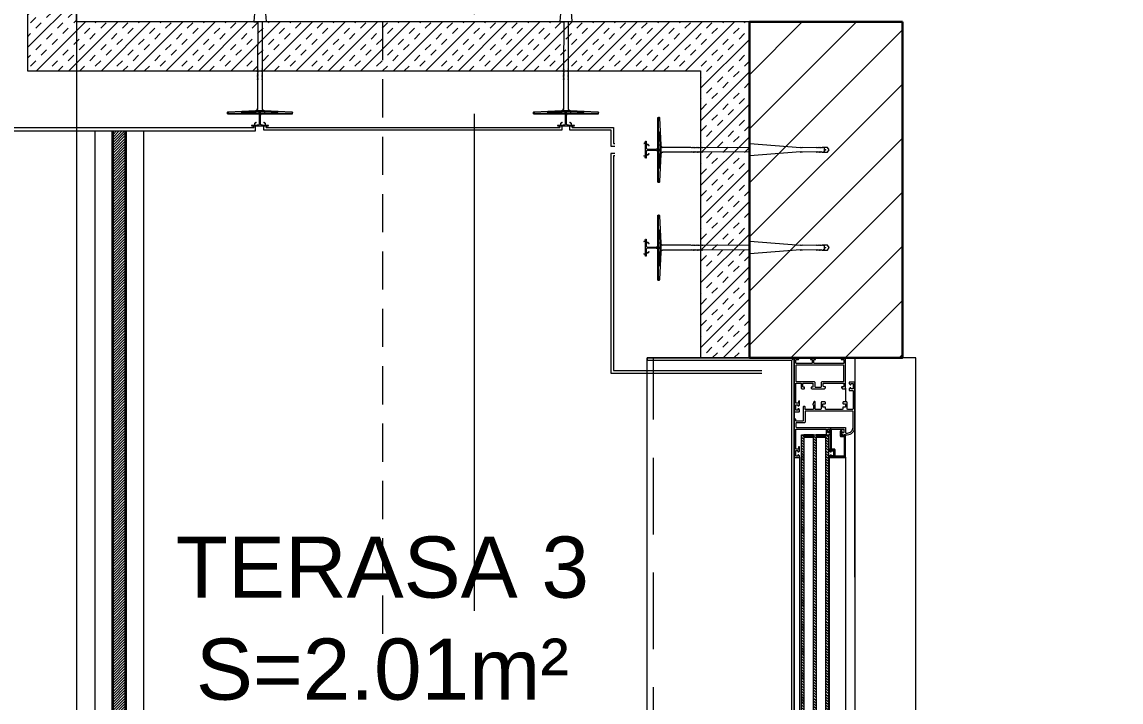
# Model space of a CAD drawing. Header units: centimetres. Extents: x 92587 to 105438, y -55119 to -48334.
# Drawn here: x 93370.2 to 93549.8, y -50808.5 to -50697.4 of the extents above; entities that cross this region are included whole.
import ezdxf

# ---------------------------------------------------------------- set-up
doc = ezdxf.new("R2010")
doc.units = ezdxf.units.CM
doc.header["$LTSCALE"] = 50
doc.header["$MEASUREMENT"] = 0
for name, pattern in [('AUSGEZOGEN', [0]), ('AXES', [2, 1.25, -0.25, 0.25, -0.25]), ('CACHE', [0.375, 0.25, -0.125]), ('CORNER', [20, 0, -20])]:
    doc.linetypes.add(name, pattern=pattern)
doc.layers.get('0').update_dxf_attribs({"color": 8})
doc.layers.add('AXES', color=10, linetype='AXES')
doc.layers.add('BORD', color=5, linetype='Continuous')
for name, color, linetype, lineweight in [('BETON CACHE', 4, 'CACHE', 5), ('CONSOLE ISOL.', 214, 'Continuous', 15), ('ISOLATION', 252, 'Continuous', 0), ('MACONNERIE COUPE', 7, 'Continuous', 30), ('MACONNERIE HACHURE', 253, 'Continuous', 13), ('WD_Corner', 154, 'Continuous', 5), ('WD_Dowel', 154, 'Continuous', 5), ('WD_Text_Legende', 154, 'AUSGEZOGEN', 5), ('WINDOWS', 21, 'Continuous', 5)]:
    doc.layers.add(name, color=color, linetype=linetype, lineweight=lineweight)
doc.layers.add('DEMOL', color=7, linetype='Continuous', lineweight=60, true_color=0xa87e00)
doc.layers.add('HYPALON', color=7, linetype='Continuous', true_color=0xffaa00)
doc.layers.add('WD_Assist1', color=6, linetype='CORNER', lineweight=0, plot=False)
doc.styles.add('RS_TEXT_1.50', font='arial.ttf', dxfattribs={"height": 12.5})

# ---------------------------------------------------------------- blocks, each defined once
blk = doc.blocks.new('A$C1cd8c289')
at = {"layer": 'AXES', "lineweight": 5, "ltscale": 1.3}
blk.add_line((-1265, 1580), (-1265, -1500), dxfattribs=at)
blk = doc.blocks.new('DRITARE POS 3')
at = {"layer": 'WINDOWS', "transparency": 33554559}
h = blk.add_hatch(dxfattribs=at)
h.set_pattern_fill('ANSI31', color=256, angle=450)
h.set_pattern_definition([(135, (-46708.71279, -43842.46996), (-0.08838834765, -0.08838834765), [])])
h.paths.add_polyline_path([(-1.74, -12.58), (-1.74, -12.64), (-2.09, -12.64, -0.414214), (-2.15, -12.58), (-2.15, -12.21, -0.247394), (-2.13, -12.16, 1.657435), (-2.37, -12.03), (-2.37, -12.77, 0.414214), (-2.28, -12.86), (-1.81, -12.86, -0.414214), (-1.72, -12.95), (-1.72, -16, -0.414214), (-1.81, -16.09), (-3.16, -16.09, -0.414214), (-3.22, -16.03), (-3.22, -15.03, 0.414214), (-3.31, -14.93), (-3.76, -14.93, -0.414214), (-3.82, -14.88), (-3.82, -11.74, 0.737396), (-3.99, -11.69), (-4.23, -12.04, 0.603122), (-4.15, -12.19), (-4.08, -12.19, -0.414214), (-4.02, -12.25), (-4.02, -14.93), (-4.06, -14.93, 0.414214), (-4.12, -14.99), (-4.12, -15.19, 0.250765), (-4.09, -15.24), (-3.92, -15.37, 0.599022), (-3.84, -15.33), (-3.84, -15.25, -0.414214), (-3.78, -15.19), (-3.52, -15.19, -0.414214), (-3.46, -15.25), (-3.46, -16, -0.414214), (-3.52, -16.05), (-3.78, -16.05, -0.414214), (-3.84, -16), (-3.84, -15.92, 0.599022), (-3.92, -15.88), (-4.09, -16.01, 0.250765), (-4.12, -16.05), (-4.12, -16.26, 0.414214), (-4.06, -16.31), (-1.55, -16.31, 0.414214), (-1.5, -16.26), (-1.5, -12.64), (-1.5, -12.58)])
at = {"layer": 'WINDOWS'}
h = blk.add_hatch(dxfattribs=at)
h.set_pattern_fill('ANSI31', color=140, scale=2.5, angle=450)
h.set_pattern_definition([(135, (-46708.9128, -43842.58123), (-0.2209708691, -0.2209708691), [])])
h.paths.add_polyline_path([(-8.71, -70.07), (-8.71, -12.58), (-8.31, -12.58), (-8.31, -70.07)])
h.paths.add_polyline_path([(-6.71, -70.07), (-6.71, -12.58), (-6.31, -12.58), (-6.31, -70.07)])
h.paths.add_polyline_path([(-4.71, -70.07), (-4.71, -12.58), (-4.31, -12.58), (-4.31, -70.07)])
at = {"layer": 'WINDOWS', "transparency": 33554559}
h = blk.add_hatch(dxfattribs=at)
h.set_pattern_fill('ANSI31', color=140, angle=450)
h.set_pattern_definition([(135, (-46708.90849, -43825.58123), (-0.08838834765, -0.08838834765), [])])
h.paths.add_polyline_path([(-6.71, -12.58), (-8.31, -12.58), (-8.31, -12.98), (-6.71, -12.98)])
h.paths.add_polyline_path([(-4.71, -12.58), (-6.31, -12.58), (-6.31, -12.98), (-4.71, -12.98)])
h.paths.add_polyline_path([(-6.71, -69.67), (-8.31, -69.67), (-8.31, -70.07), (-6.71, -70.07)])
h.paths.add_polyline_path([(-4.71, -69.67), (-6.31, -69.67), (-6.31, -70.07), (-4.71, -70.07)])
at = {"layer": 'WINDOWS', "color": 165, "linetype": 'CACHE'}
blk.add_line((-32.9, -160.11), (-32.9, 0), dxfattribs=at)
at = {"layer": 'WINDOWS'}
for p, q in [((-1.5, -4.97), (-1.5, -7.22)), ((-9.9, -8.75), (-9.9, -10.08)), ((-0.01, -11.48), (0, -71.24)), ((-9.89, -16.28), (-9.89, -66.39)), ((-9, -16.26), (-9, -66.39)), ((-4.11, -66.39), (-4.12, -16.26)), ((-1.5, -16.26), (-1.49, -66.39))]:
    blk.add_line(p, q, dxfattribs=at)
at = {"layer": 'WINDOWS', "color": 165}
for points in [[(-9.9, 0), (-9.9, -160.11), (-33.9, -160.11), (-33.9, 0)], [(-9.9, 0), (-33.9, 0), (-33.9, -0.4), (-10.3, -0.4)], [(-10.3, -159.71), (-10.3, -0.4), (-9.9, 0), (-9.9, -160.11)], [(0, 0), (0, -160.11), (10, -160.11), (10, 0)]]:
    blk.add_lwpolyline(points, close=True, dxfattribs=at)
at = {"layer": 'WINDOWS'}
for points in [[(-7.08, -5), (-7.02, -5.06, 0.198912), (-6.98, -5.08), (-4.97, -5.08, 0.198912), (-4.93, -5.06), (-4.78, -4.91, 0.198912), (-4.76, -4.87), (-4.76, -4.8, 0.414214), (-4.82, -4.74), (-5.01, -4.74, -0.340481), (-5.14, -4.65), (-5.14, -4.24, -0.414214), (-5.04, -4.14), (-1.87, -4.14, -0.414214), (-1.78, -4.24), (-1.78, -4.65, -0.414214), (-1.87, -4.74), (-2.09, -4.74, 0.414214), (-2.15, -4.8), (-2.15, -4.87, 0.198912), (-2.13, -4.91), (-1.98, -5.06, 0.198912), (-1.94, -5.08), (-1.55, -5.08, 0.414214), (-1.5, -5.02), (-1.5, -0.06, 0.414214), (-1.55, 0), (-2.13, 0, 0.322823), (-2.19, -0.04), (-2.24, -0.21, 0.511918), (-2.19, -0.28), (-1.87, -0.28, -0.414214), (-1.78, -0.37), (-1.78, -0.84, -0.414214), (-1.87, -0.93), (-6.57, -0.93, -0.414214), (-6.67, -0.84), (-6.67, -0.37, -0.414214), (-6.57, -0.28), (-6.44, -0.28, 0.511918), (-6.39, -0.21), (-6.45, -0.04, 0.322823), (-6.5, 0), (-7.12, 0, 0.322823), (-7.17, -0.04), (-7.23, -0.21, 0.511918), (-7.17, -0.28), (-7.04, -0.28, -0.414214), (-6.95, -0.37), (-6.95, -0.84, -0.414214), (-7.04, -0.93), (-9.52, -0.93, -0.414214), (-9.62, -0.84), (-9.62, -0.37, -0.414214), (-9.52, -0.28), (-9.21, -0.28, 0.511918), (-9.15, -0.21), (-9.21, -0.04, 0.322823), (-9.26, 0), (-9.84, 0, 0.414214), (-9.9, -0.06), (-9.9, -8.75, 0.414214), (-9.84, -8.81), (-9.06, -8.81, 0.414214), (-9, -8.75), (-9, -8.51, 0.250765), (-9.03, -8.47), (-9.19, -8.35, 0.599022), (-9.28, -8.4), (-9.28, -8.51, -0.414214), (-9.34, -8.57), (-9.6, -8.57, -0.414214), (-9.65, -8.51), (-9.65, -7.73, -0.414214), (-9.6, -7.67), (-9.34, -7.67, -0.414214), (-9.28, -7.73), (-9.28, -7.8, 0.599022), (-9.19, -7.85), (-9.03, -7.74, 0.250765), (-9, -7.69), (-9, -7.16, 1), (-9.21, -7.16), (-9.21, -7.37, -0.414214), (-9.26, -7.43), (-9.56, -7.43, -0.414214), (-9.62, -7.37), (-9.62, -4.2, -0.414214), (-9.56, -4.14), (-8.83, -4.14, -0.414214), (-8.74, -4.24), (-8.74, -4.89, 0.414214), (-8.55, -5.08), (-8.3, -5.08, 0.198912), (-8.26, -5.06), (-8.2, -5, 0.198912), (-8.18, -4.96), (-8.18, -4.85, 0.414214), (-8.24, -4.8), (-8.4, -4.8, -0.414214), (-8.46, -4.74), (-8.46, -4.24, -0.414214), (-8.37, -4.14), (-6.91, -4.14, -0.414214), (-6.82, -4.24), (-6.82, -4.74, -0.414214), (-6.87, -4.8), (-7.04, -4.8, 0.414214), (-7.1, -4.85), (-7.1, -4.96, 0.198912)], [(0, -4.01, 0.414214), (-0.06, -3.96), (-0.84, -3.96, 0.414214), (-0.9, -4.01), (-0.9, -4.22, 0.250765), (-0.88, -4.27), (-0.71, -4.4, 0.599022), (-0.62, -4.35), (-0.62, -4.26, -0.414214), (-0.56, -4.2), (-0.3, -4.2, -0.414214), (-0.25, -4.26), (-0.25, -5.04, -0.414214), (-0.3, -5.1), (-0.56, -5.1, -0.414214), (-0.62, -5.04), (-0.62, -4.95, 0.599022), (-0.71, -4.9), (-0.88, -5.03, 0.250765), (-0.9, -5.08), (-0.9, -5.28, 0.414214), (-0.84, -5.34), (-0.34, -5.34, -0.414214), (-0.28, -5.39), (-0.28, -8.34, -0.414214), (-0.38, -8.44), (-1.12, -8.44, -0.414214), (-1.22, -8.34), (-1.22, -7.32, 0.414214), (-1.31, -7.22), (-1.87, -7.22, 0.414214), (-1.96, -7.32), (-1.96, -7.45, 0.414214), (-1.91, -7.5), (-1.55, -7.5, -0.414214), (-1.5, -7.56), (-1.5, -8.01, -0.414214), (-1.55, -8.06), (-1.91, -8.06, 0.414214), (-1.96, -8.12), (-1.96, -8.38, -0.414214), (-2.02, -8.44), (-4.71, -8.44, -0.414214), (-4.76, -8.38), (-4.76, -8.12, 0.414214), (-4.82, -8.06), (-5.17, -8.06, -0.414214), (-5.23, -8.01), (-5.23, -7.56, -0.414214), (-5.17, -7.5), (-4.82, -7.5, 0.414214), (-4.76, -7.45), (-4.76, -7.32, 0.414214), (-4.86, -7.22), (-5.42, -7.22, 0.414214), (-5.51, -7.32), (-5.51, -8.34, -0.414214), (-5.6, -8.44), (-6.39, -8.44, -0.414214), (-6.48, -8.34), (-6.48, -7.22, 0.809546), (-6.66, -7.19), (-6.85, -7.61, 0.543142), (-6.8, -7.69, -0.414214), (-6.74, -7.75), (-6.74, -8.34, -0.414214), (-6.84, -8.44), (-8.07, -8.44, -0.414214), (-8.12, -8.38), (-8.12, -8.03, 0.414214), (-8.18, -7.97), (-8.35, -7.97, 0.414214), (-8.4, -8.03), (-8.4, -10.25, -0.414214), (-8.5, -10.34), (-9.56, -10.34, -0.414214), (-9.62, -10.29), (-9.62, -10.08, 0.414214), (-9.67, -10.02), (-9.84, -10.02, 0.414214), (-9.9, -10.08), (-9.9, -16.26, 0.414214), (-9.84, -16.31), (-9.06, -16.31, 0.414214), (-9, -16.26), (-9, -16.05, 0.250765), (-9.03, -16.01), (-9.19, -15.88, 0.599022), (-9.28, -15.92), (-9.28, -16.02, -0.414214), (-9.34, -16.07), (-9.6, -16.07, -0.414214), (-9.65, -16.02), (-9.65, -15.23, -0.414214), (-9.6, -15.18), (-9.34, -15.18, -0.414214), (-9.28, -15.23), (-9.28, -15.33, 0.599022), (-9.19, -15.37), (-9.03, -15.24, 0.250765), (-9, -15.19), (-9, -14.62, 0.414214), (-9.06, -14.56), (-9.15, -14.56, 0.414214), (-9.21, -14.62), (-9.21, -14.88, -0.414214), (-9.26, -14.93), (-9.56, -14.93, -0.414214), (-9.62, -14.88), (-9.62, -11.7, -0.414214), (-9.56, -11.65), (-4.73, -11.65, -0.414214), (-4.68, -11.7), (-4.68, -12.53, 0.414214), (-4.62, -12.58), (-4.23, -12.58, 0.198912), (-4.19, -12.56), (-4.04, -12.41, 0.198912), (-4.02, -12.37), (-4.02, -12.3, 0.414214), (-4.08, -12.25), (-4.3, -12.25, -0.414214), (-4.4, -12.15), (-4.4, -11.74, -0.414214), (-4.3, -11.65), (-1.87, -11.65, -0.414214), (-1.78, -11.74), (-1.78, -12.15, -0.414214), (-1.87, -12.25), (-2.09, -12.25, 0.414214), (-2.15, -12.3), (-2.15, -12.37, 0.198912), (-2.13, -12.41), (-1.98, -12.56, 0.198912), (-1.94, -12.58), (-1.22, -12.58, 0.414214), (0, -11.37)], [(-1.5, -12.21, 0.414214), (-1.4, -12.3), (-1.18, -12.3), (-1.18, -12.3, 0.414214), (-0.28, -11.37), (-0.28, -8.77, 0.414214), (-0.34, -8.72), (-8.07, -8.72, 0.414214), (-8.12, -8.77), (-8.12, -10.53, -0.414214), (-8.22, -10.62), (-9.52, -10.62, 0.414214), (-9.62, -10.71), (-9.62, -11.27, 0.414214), (-9.52, -11.37), (-1.59, -11.37, -0.414214), (-1.5, -11.46)], [(-1.74, -12.64), (-2.09, -12.64, -0.414214), (-2.15, -12.58), (-2.15, -12.21, -0.247394), (-2.13, -12.16, 1.657435), (-2.37, -12.03), (-2.37, -12.77, 0.414214), (-2.28, -12.86), (-1.81, -12.86, -0.414214), (-1.72, -12.95), (-1.72, -16, -0.414214), (-1.81, -16.09), (-3.16, -16.09, -0.414214), (-3.22, -16.03), (-3.22, -15.03, 0.414214), (-3.31, -14.93), (-3.76, -14.93, -0.414214), (-3.82, -14.88), (-3.82, -11.74, 0.737396), (-3.99, -11.69), (-4.23, -12.04, 0.603122), (-4.15, -12.19), (-4.08, -12.19, -0.414214), (-4.02, -12.25), (-4.02, -14.93), (-4.06, -14.93, 0.414214), (-4.12, -14.99), (-4.12, -15.19, 0.250765), (-4.09, -15.24), (-3.92, -15.37, 0.599022), (-3.84, -15.33), (-3.84, -15.25, -0.414214), (-3.78, -15.19), (-3.52, -15.19, -0.414214), (-3.46, -15.25), (-3.46, -16, -0.414214), (-3.52, -16.05), (-3.78, -16.05, -0.414214), (-3.84, -16), (-3.84, -15.92, 0.599022), (-3.92, -15.88), (-4.09, -16.01, 0.250765), (-4.12, -16.05), (-4.12, -16.26, 0.414214), (-4.06, -16.31), (-1.55, -16.31, 0.414214), (-1.5, -16.26), (-1.5, -12.64), (-1.5, -12.58), (-1.74, -12.58)]]:
    blk.add_lwpolyline(points, format="xyb", close=True, dxfattribs=at)
for points in [[(-9.9, -160.11), (-9.9, 0), (0, 0), (0, -160.11)], [(-1.78, -1.27), (-1.83, -1.21), (-9.56, -1.21), (-9.62, -1.27), (-9.62, -3.81), (-9.56, -3.86), (-6.63, -3.86), (-6.54, -3.96), (-6.54, -4.7), (-6.44, -4.8), (-5.51, -4.8), (-5.42, -4.7), (-5.42, -3.96), (-5.32, -3.86), (-1.83, -3.86), (-1.78, -3.81)]]:
    blk.add_lwpolyline(points, close=True, dxfattribs=at)
at = {"layer": 'WINDOWS', "color": 140}
for points in [[(-8.71, -70.07), (-8.71, -12.58), (-8.31, -12.58), (-8.31, -70.07)], [(-6.71, -12.58), (-8.31, -12.58), (-8.31, -12.98), (-6.71, -12.98)], [(-6.71, -70.07), (-6.71, -12.58), (-6.31, -12.58), (-6.31, -70.07)], [(-4.71, -12.58), (-6.31, -12.58), (-6.31, -12.98), (-4.71, -12.98)], [(-4.71, -70.07), (-4.71, -12.58), (-4.31, -12.58), (-4.31, -70.07)]]:
    blk.add_lwpolyline(points, close=True, dxfattribs=at)
blk = doc.blocks.new('ankeri')
at = {"layer": 'WD_Assist1'}
for p, q in [((-2.32, 5.2), (-2.54, 0.59)), ((-2.22, 5.3), (-2.32, 5.2)), ((-2, 5.3), (-2.22, 5.3)), ((-2, -5.3), (-2, 5.3)), ((-29.75, 0.39), (-30, 0)), ((-30, 0), (-29.75, -0.39)), ((-2.76, 0.39), (-29.75, 0.39)), ((-2.54, 0.59), (-2.76, 0.39)), ((-29.75, -0.39), (-2.76, -0.39)), ((-2.76, -0.39), (-2.54, -0.59)), ((-2.54, -0.59), (-2.32, -5.2)), ((-2.32, -5.2), (-2.22, -5.3)), ((-2.22, -5.3), (-2, -5.3))]:
    blk.add_line(p, q, dxfattribs=at)
at = {"layer": 'WD_Corner', "lineweight": 5}
blk.add_lwpolyline([(-2, 0.1), (-1.85, 0.1, -1), (-1.75, 0.1), (-0.25, 0.1, 0.185242), (-0.1, 0.55), (-0.1, 0.72), (-0.15, 0.73), (-0.15, 0.74), (-0.1, 0.75), (-0.1, 0.85), (-0.3, 0.85), (-0.3, 0.8), (-0.32, 0.8), (-0.33, 0.85), (-0.38, 0.85), (-0.5, 0.73), (-0.47, 0.68), (-0.48, 0.68), (-0.53, 0.7), (-0.54, 0.69), (-0.51, 0.65), (-0.54, 0.62), (-0.61, 0.69), (-0.4, 0.9), (-0.1, 0.9), (-0.1, 1.4), (0, 1.4), (0.05, 1.2), (0, 1.2), (0.05, 1.1), (0, 1.1), (0.25, 1), (0, 1), (0, -1), (0.25, -1), (0, -1.1), (0.05, -1.1), (0, -1.2), (0.05, -1.2), (0, -1.4), (-0.1, -1.4), (-0.1, -0.9), (-0.4, -0.9), (-0.61, -0.69), (-0.54, -0.62), (-0.51, -0.65), (-0.54, -0.69), (-0.53, -0.7), (-0.48, -0.68), (-0.47, -0.68), (-0.5, -0.73), (-0.38, -0.85), (-0.33, -0.85), (-0.32, -0.8), (-0.3, -0.8), (-0.3, -0.85), (-0.1, -0.85), (-0.1, -0.75), (-0.15, -0.74), (-0.15, -0.73), (-0.1, -0.72), (-0.1, -0.55, 0.185242), (-0.25, -0.1), (-1.75, -0.1, -1), (-1.85, -0.1), (-2, -0.1)], format="xyb", close=True, dxfattribs=at)
at = {"layer": 'WD_Dowel'}
for p, q in [((-2.32, 5.2), (-2.54, 0.74)), ((-2, 5.3), (-2.22, 5.3)), ((-2.11, 5.3), (-2.11, -5.3)), ((-2, 5.3), (-2, -5.3)), ((-2.11, 2.94), (-2.32, 2.94)), ((-2.32, 2.94), (-2.32, 0.74)), ((-29.75, 0.39), (-30, 0)), ((-30, 0), (-29.75, -0.39)), ((-28.88, 0.39), (-29.75, 0.39)), ((-29.47, 0.05), (-29.25, 0.09)), ((-29.47, 0.05), (-29.47, -0.05)), ((-29.25, 0.29), (-29.04, 0.37)), ((-29.25, 0.29), (-29.25, -0.29)), ((-28.88, 0.39), (-29.04, 0.34)), ((-29.04, 0.34), (-29.04, 0.37)), ((-28.82, 0.39), (-28.88, 0.39)), ((-28.82, 0.39), (-28.82, 0.34)), ((-28.82, 0.34), (-28.66, 0.39)), ((-28.61, 0.39), (-28.66, 0.39)), ((-28.61, 0.39), (-28.66, 0.39)), ((-28.61, 0.39), (-28.61, 0.34)), ((-28.61, 0.34), (-28.44, 0.39)), ((-28.39, 0.39), (-28.44, 0.39)), ((-28.39, 0.39), (-28.39, 0.34)), ((-28.39, 0.34), (-28.23, 0.39)), ((-28.17, 0.39), (-28.23, 0.39)), ((-28.17, 0.39), (-28.17, 0.34)), ((-28.17, 0.34), (-28.01, 0.39)), ((-27.96, 0.39), (-28.01, 0.39)), ((-27.96, 0.39), (-27.96, 0.34)), ((-27.96, 0.34), (-25.61, 0.39)), ((-25.56, 0.39), (-25.61, 0.39)), ((-25.56, 0.39), (-25.56, 0.34)), ((-25.56, 0.34), (-25.4, 0.39)), ((-25.34, 0.39), (-25.4, 0.39)), ((-25.34, 0.34), (-17.05, 0.99)), ((-25.34, 0.39), (-25.34, 0.34)), ((-17, 0.99), (-17.05, 0.99)), ((-17, 0.99), (-17, 0.34)), ((-17, 0.34), (-9.36, 0.39)), ((-9.3, 0.39), (-9.36, 0.39)), ((-9.3, 0.39), (-9.3, 0.34)), ((-9.3, 0.34), (-9.14, 0.39)), ((-9.09, 0.39), (-9.14, 0.39)), ((-9.09, 0.39), (-9.09, 0.34)), ((-9.09, 0.34), (-8.93, 0.39)), ((-8.87, 0.39), (-8.93, 0.39)), ((-8.87, 0.39), (-8.87, 0.34)), ((-8.87, 0.34), (-8.71, 0.39)), ((-8.66, 0.39), (-8.71, 0.39)), ((-8.66, 0.39), (-8.66, 0.34)), ((-8.66, 0.34), (-8.5, 0.39)), ((-8.44, 0.39), (-8.5, 0.39)), ((-8.44, 0.39), (-8.44, 0.34)), ((-8.44, 0.34), (-8.28, 0.39)), ((-8.23, 0.39), (-8.28, 0.39)), ((-8.23, 0.39), (-8.23, 0.34)), ((-8.23, 0.34), (-8.06, 0.39)), ((-8.01, 0.39), (-8.06, 0.39)), ((-8.01, 0.39), (-8.01, 0.34)), ((-8.01, 0.34), (-7.85, 0.39)), ((-7.79, 0.39), (-7.85, 0.39)), ((-7.79, 0.39), (-7.79, 0.34)), ((-7.79, 0.34), (-7.63, 0.39)), ((-7.58, 0.39), (-7.63, 0.39)), ((-7.58, 0.39), (-7.58, 0.34)), ((-7.58, 0.34), (-7.42, 0.39)), ((-7.42, 0.39), (-2.76, 0.39)), ((-2.54, 0.74), (-2.54, -0.74)), ((-2.54, 0.74), (-2.11, 0.74)), ((-2.11, 0.1), (-2.54, 0.1)), ((-2.32, 0.1), (-2.32, 0.74)), ((-29.75, -0.39), (-28.88, -0.39)), ((-29.25, -0.1), (-29.47, -0.05)), ((-29.25, -0.29), (-29.04, -0.37)), ((-29.04, -0.37), (-29.04, -0.34)), ((-29.04, -0.34), (-28.88, -0.39)), ((-28.82, -0.39), (-28.88, -0.39)), ((-28.82, -0.39), (-28.82, -0.34)), ((-28.82, -0.34), (-28.66, -0.39)), ((-28.61, -0.39), (-28.66, -0.39)), ((-28.61, -0.39), (-28.61, -0.34)), ((-28.61, -0.34), (-28.44, -0.39)), ((-28.39, -0.39), (-28.44, -0.39)), ((-28.39, -0.39), (-28.39, -0.34)), ((-28.39, -0.34), (-28.23, -0.39)), ((-28.17, -0.39), (-28.23, -0.39)), ((-28.17, -0.39), (-28.17, -0.34)), ((-28.17, -0.34), (-28.01, -0.39)), ((-27.96, -0.39), (-28.01, -0.39)), ((-27.96, -0.39), (-27.96, -0.34)), ((-27.96, -0.34), (-25.61, -0.39)), ((-25.56, -0.39), (-25.61, -0.39)), ((-25.56, -0.39), (-25.56, -0.34)), ((-25.56, -0.34), (-25.4, -0.39)), ((-25.34, -0.39), (-25.4, -0.39)), ((-25.34, -0.39), (-25.34, -0.34)), ((-25.34, -0.34), (-17.05, -0.99)), ((-17, -0.99), (-17.05, -0.99)), ((-17, -0.99), (-17, -0.34)), ((-17, -0.34), (-9.36, -0.39)), ((-9.3, -0.39), (-9.36, -0.39)), ((-9.3, -0.39), (-9.3, -0.34)), ((-9.3, -0.34), (-9.14, -0.39)), ((-9.09, -0.39), (-9.14, -0.39)), ((-9.09, -0.39), (-9.09, -0.34)), ((-9.09, -0.34), (-8.93, -0.39)), ((-8.87, -0.39), (-8.93, -0.39)), ((-8.87, -0.39), (-8.87, -0.34)), ((-8.87, -0.34), (-8.71, -0.39)), ((-8.66, -0.39), (-8.71, -0.39)), ((-8.66, -0.39), (-8.66, -0.34)), ((-8.66, -0.34), (-8.5, -0.39)), ((-8.44, -0.39), (-8.5, -0.39)), ((-8.44, -0.39), (-8.44, -0.34)), ((-8.44, -0.34), (-8.28, -0.39)), ((-8.23, -0.39), (-8.28, -0.39)), ((-8.23, -0.39), (-8.23, -0.34)), ((-8.23, -0.34), (-8.06, -0.39)), ((-8.01, -0.39), (-8.06, -0.39)), ((-8.01, -0.39), (-8.01, -0.34)), ((-8.01, -0.34), (-7.85, -0.39)), ((-7.79, -0.39), (-7.85, -0.39)), ((-7.79, -0.39), (-7.79, -0.34)), ((-7.79, -0.34), (-7.63, -0.39)), ((-7.58, -0.39), (-7.63, -0.39)), ((-7.58, -0.39), (-7.58, -0.34)), ((-7.58, -0.34), (-7.42, -0.39)), ((-7.42, -0.39), (-2.76, -0.39)), ((-2.11, -0.1), (-2.54, -0.1)), ((-2.54, -0.74), (-2.11, -0.74)), ((-2.54, -0.74), (-2.32, -5.2)), ((-2.32, -0.74), (-2.32, -0.1)), ((-2.22, -2.94), (-2.32, -0.74)), ((-2.11, -2.94), (-2.22, -2.94)), ((-2, -5.3), (-2.22, -5.3))]:
    blk.add_line(p, q, dxfattribs=at)
for centre, major_axis, start_param, end_param in [((-2.22, 5.2), (0.108, 0), 1.570796, 3.141593), ((-2.76, 0.59), (0.216, 0), -1.570795, 0), ((-2.76, -0.59), (-0.216, 0), 3.141593, 4.712389), ((-2.22, -5.2), (0.108, 0), 3.141593, 4.712389)]:
    blk.add_ellipse(centre, major_axis=major_axis, ratio=0.909091, start_param=start_param, end_param=end_param, dxfattribs=at)

msp = doc.modelspace()

# ---------------------------------------------------------------- hatches: boundary and pattern name
at = {"layer": 'ISOLATION', "transparency": 33554687}
h = msp.add_hatch(dxfattribs=at)
h.set_pattern_fill('INSUL', color=256, scale=10, angle=45)
h.set_pattern_definition([(45, (94479.1084, -53332.3623), (-2.6516504, 2.6516504), []), (45, (94478.2245, -53331.4784), (-2.6516504, 2.6516504), [1.25, -1.25]), (45, (94477.3406, -53330.5945), (-2.6516504, 2.6516504), [1.25, -1.25])])
h.paths.add_polyline_path([(93489.11, -50752.25), (93489.11, -50697.36), (93379.11, -50697.36), (93379.11, -50597.36), (93371.11, -50597.36), (93371.11, -50705.36), (93481.11, -50705.36), (93481.11, -50752.25)])
at = {"layer": 'MACONNERIE HACHURE'}
h = msp.add_hatch(dxfattribs=at)
h.set_pattern_fill('ANSI31', color=256, scale=50, style=0)
h.set_pattern_definition([(45, (0, 5835.283), (-4.41941738, 4.41941738), [])])
h.paths.add_polyline_path([(93729.11, -50527.36), (93729.11, -50358.36), (93801.11, -50358.36), (93801.11, -50337.36), (93779.11, -50337.36), (93779.11, -50332.36), (93959.11, -50332.36), (93959.11, -50344.36), (93909.11, -50344.36), (93909.11, -50517.36), (93887.11, -50517.36), (93887.11, -50505.36), (93897.11, -50505.36), (93897.11, -50344.36), (93806.11, -50344.36), (93806.11, -50363.36), (93749.11, -50363.36), (93749.11, -50505.36), (93805.11, -50505.36), (93805.11, -50517.36), (93741.11, -50517.36), (93741.11, -50527.36)])
h.paths.add_polyline_path([(94298.94, -51192.36), (94249.11, -51192.36), (94249.11, -51152.36), (94298.94, -51152.36)])
h.paths.add_polyline_path([(94459.11, -51192.36), (94419.11, -51192.36), (94419.11, -51152.36), (94459.11, -51152.36)])
h.paths.add_polyline_path([(94319.11, -51547.36), (94229.11, -51547.36), (94229.11, -51487.36), (94076.11, -51487.36), (94076.11, -51547.36), (94064.11, -51547.36), (94064.11, -51427.36), (94084.11, -51427.36), (94084.11, -51462.36), (94249.11, -51462.36), (94249.11, -51511.36), (94319.11, -51511.36), (94319.11, -51462.36), (94354.11, -51462.36), (94354.11, -51482.36), (94344.11, -51482.36), (94344.11, -51532.36), (94319.11, -51532.36), (94319.11, -51516.36), (94249.11, -51516.36), (94249.11, -51542.36), (94319.11, -51542.36)])
h.paths.add_polyline_path([(93749.11, -49932.36), (93849.11, -49932.36), (93849.11, -49907.36), (93749.11, -49907.36)])
h.paths.add_polyline_path([(93514.11, -51940.47), (93489.11, -51940.47), (93489.11, -51987.36), (93514.11, -51987.36)])
h.paths.add_polyline_path([(93514.11, -50042.36), (93489.11, -50042.36), (93489.11, -50022.36), (93514.11, -50022.36)])
h.paths.add_polyline_path([(94196.61, -51192.36), (94214.11, -51192.36), (94214.11, -51172.36), (94196.61, -51172.36)])
h.paths.add_polyline_path([(93874.11, -51305.36), (93864.11, -51305.36), (93864.11, -51317.36), (93904.11, -51317.36), (93904.11, -51305.36), (93894.11, -51305.36), (93894.11, -50987.36), (94064.11, -50987.36), (94064.11, -51305.36), (93986.1, -51305.36), (93986.1, -51317.36), (94064.11, -51317.36), (94064.11, -51327.36), (94084.11, -51327.36), (94084.11, -51192.36), (94096.61, -51192.36), (94096.61, -51172.36), (94084.11, -51172.36), (94084.11, -50957.36), (94063.11, -50957.36), (94063.11, -50627.36), (93965.1, -50627.36), (93965.1, -50639.36), (94043.11, -50639.36), (94043.11, -50957.36), (93873.11, -50957.36), (93873.11, -50639.36), (93883.11, -50639.36), (93883.11, -50627.36), (93843.11, -50627.36), (93843.11, -50639.36), (93853.11, -50639.36), (93853.11, -50957.36), (93514.11, -50957.36), (93514.11, -50912.36), (93489.11, -50912.36), (93489.11, -50962.36), (93379.11, -50962.36), (93379.11, -50982.36), (93489.11, -50982.36), (93489.11, -51032.36), (93514.11, -51032.36), (93514.11, -50987.36), (93874.11, -50987.36)])
h.paths.add_polyline_path([(93706.11, -50332.36), (93706.11, -50352.36), (93404.11, -50352.36), (93404.11, -50417.36), (93379.11, -50417.36), (93379.11, -50327.36), (93489.11, -50327.36), (93489.11, -50312.36), (93514.11, -50312.36), (93514.11, -50332.36)])
h.paths.add_polyline_path([(94149.11, -50235.36), (94174.11, -50235.36), (94174.11, -50513.36), (94226.11, -50513.36), (94226.11, -50535.36), (94214.11, -50535.36), (94214.11, -50525.36), (94089.11, -50525.36), (94089.11, -50513.36), (94149.11, -50513.36)])
h.paths.add_polyline_path([(94174.11, -50162.36), (94174.11, -50142.36), (94224.11, -50142.36), (94224.11, -50022.36), (94249.11, -50022.36), (94249.11, -50137.36), (94266.61, -50137.36), (94266.61, -50162.36)])
h.paths.add_polyline_path([(93514.11, -49972.36), (93514.11, -49932.36), (93569.11, -49932.36), (93569.11, -49907.36), (93489.11, -49907.36), (93489.11, -49972.36)])
h.paths.add_polyline_path([(94089.11, -49932.36), (94029.11, -49932.36), (94029.11, -49907.36), (94114.11, -49907.36), (94114.11, -49972.36), (94114.11, -49972.36), (94114.11, -50022.36), (94089.11, -50022.36)])
h.paths.add_polyline_path([(93514.11, -51612.36), (93514.11, -51670.47), (93489.11, -51670.47), (93489.11, -51617.36), (93379.11, -51617.36), (93379.11, -51527.36), (93404.11, -51527.36), (93404.11, -51592.36), (93737.11, -51592.36), (93737.11, -51419.36), (93749.11, -51419.36), (93749.11, -51427.36), (93805.11, -51427.36), (93805.11, -51439.36), (93749.11, -51439.36), (93749.11, -51587.36), (93897.11, -51587.36), (93897.11, -51439.36), (93887.11, -51439.36), (93887.11, -51427.36), (93909.11, -51427.36), (93909.11, -51600.36), (93958.97, -51600.36), (93958.97, -51612.36)])
h.paths.add_polyline_path([(93749.11, -51285.36), (93749.11, -51305.36), (93772.11, -51305.36), (93772.11, -51317.36), (93749.11, -51317.36), (93749.11, -51327.36), (93737.11, -51327.36), (93737.11, -51297.36), (93514.11, -51297.36), (93514.11, -51285.36)], flags=17)
h.paths.add_polyline_path([(93729.11, -50647.36), (93514.11, -50647.36), (93514.11, -50659.36), (93741.11, -50659.36), (93741.11, -50639.36), (93751.11, -50639.36), (93751.11, -50627.36), (93741.11, -50627.36), (93741.11, -50619.36), (93729.11, -50619.36)])
h.paths.add_polyline_path([(94314.11, -50647.36), (94314.11, -50635.36), (94226.11, -50635.36), (94226.11, -50627.36), (94214.11, -50627.36), (94214.11, -50647.36)])
h.paths.add_polyline_path([(93404.11, -51297.36), (93379.11, -51297.36), (93379.11, -51347.36), (93404.11, -51347.36)])
h.paths.add_polyline_path([(93404.11, -50647.36), (93379.11, -50647.36), (93379.11, -50597.36), (93404.11, -50597.36)])
h.paths.add_polyline_path([(93514.11, -51247.36), (93489.11, -51247.36), (93489.11, -51192.47), (93514.11, -51192.47)], flags=17)
h.paths.add_polyline_path([(93514.11, -50697.36), (93489.11, -50697.36), (93489.11, -50752.25), (93514.11, -50752.25)], flags=17)
h.paths.add_polyline_path([(94659.28, -51192.36), (94709.11, -51192.36), (94709.11, -51152.36), (94659.28, -51152.36)])
h.paths.add_polyline_path([(94499.11, -51192.36), (94539.11, -51192.36), (94539.11, -51152.36), (94499.11, -51152.36)])
h.paths.add_polyline_path([(94344.11, -52012.36), (94364.11, -52012.36), (94364.11, -52037.36), (94344.11, -52037.36)])
h.paths.add_polyline_path([(94029.11, -52012.36), (94029.11, -52037.36), (94209.11, -52037.36), (94209.11, -52012.36)])
h.paths.add_polyline_path([(94639.11, -51547.36), (94729.11, -51547.36), (94729.11, -51487.36), (94882.11, -51487.36), (94882.11, -51547.36), (94894.11, -51547.36), (94894.11, -51427.36), (94874.11, -51427.36), (94874.11, -51462.36), (94709.11, -51462.36), (94709.11, -51511.36), (94639.11, -51511.36), (94639.11, -51462.36), (94454.11, -51462.36), (94454.11, -51482.36), (94614.11, -51482.36), (94614.11, -51532.36), (94639.11, -51532.36), (94639.11, -51516.36), (94709.11, -51516.36), (94709.11, -51542.36), (94639.11, -51542.36)])
h.paths.add_polyline_path([(95209.11, -49932.36), (95109.11, -49932.36), (95109.11, -49907.36), (95209.11, -49907.36)])
h.paths.add_polyline_path([(95444.11, -51940.47), (95469.11, -51940.47), (95469.11, -51987.36), (95444.11, -51987.36)])
h.paths.add_polyline_path([(95444.11, -50042.36), (95469.11, -50042.36), (95469.11, -50022.36), (95444.11, -50022.36)])
h.paths.add_polyline_path([(94761.61, -51192.36), (94744.11, -51192.36), (94744.11, -51172.36), (94761.61, -51172.36)])
h.paths.add_polyline_path([(94464.11, -50162.36), (94446.61, -50162.36), (94446.61, -50137.36), (94464.11, -50137.36), (94464.11, -49972.36), (94494.11, -49972.36), (94494.11, -50137.36), (94511.72, -50137.36), (94511.72, -50162.36), (94494.11, -50162.36), (94494.11, -50635.36), (94562.11, -50635.36), (94562.11, -50647.36), (94494.11, -50647.36), (94494.11, -50822.36), (94464.11, -50822.36), (94464.11, -50647.36), (94396.11, -50647.36), (94396.11, -50635.36), (94464.11, -50635.36)])
h.paths.add_polyline_path([(95084.11, -51305.36), (95094.11, -51305.36), (95094.11, -51317.36), (95054.11, -51317.36), (95054.11, -51305.36), (95064.11, -51305.36), (95064.11, -50987.36), (94894.11, -50987.36), (94894.11, -51305.36), (94972.12, -51305.36), (94972.12, -51317.36), (94894.11, -51317.36), (94894.11, -51327.36), (94874.11, -51327.36), (94874.11, -51192.36), (94861.61, -51192.36), (94861.61, -51172.36), (94874.11, -51172.36), (94874.11, -50957.36), (94895.11, -50957.36), (94895.11, -50627.36), (94993.12, -50627.36), (94993.12, -50639.36), (94915.11, -50639.36), (94915.11, -50957.36), (95085.11, -50957.36), (95085.11, -50639.36), (95075.11, -50639.36), (95075.11, -50627.36), (95115.11, -50627.36), (95115.11, -50639.36), (95105.11, -50639.36), (95105.11, -50957.36), (95444.11, -50957.36), (95444.11, -50912.36), (95469.11, -50912.36), (95469.11, -50962.36), (95579.11, -50962.36), (95579.11, -50982.36), (95469.11, -50982.36), (95469.11, -51032.36), (95444.11, -51032.36), (95444.11, -50987.36), (95084.11, -50987.36)])
h.paths.add_polyline_path([(95229.11, -50358.36), (95157.11, -50358.36), (95157.11, -50337.36), (95179.11, -50337.36), (95179.11, -50332.36), (94999.11, -50332.36), (94999.11, -50344.36), (95049.11, -50344.36), (95049.11, -50517.36), (95071.11, -50517.36), (95071.11, -50505.36), (95061.11, -50505.36), (95061.11, -50344.36), (95152.11, -50344.36), (95152.11, -50363.36), (95209.11, -50363.36), (95209.11, -50505.36), (95153.11, -50505.36), (95153.11, -50517.36), (95217.11, -50517.36), (95217.11, -50527.36), (95229.11, -50527.36)])
h.paths.add_polyline_path([(95252.11, -50332.36), (95252.11, -50352.36), (95554.11, -50352.36), (95554.11, -50417.36), (95579.11, -50417.36), (95579.11, -50327.36), (95469.11, -50327.36), (95469.11, -50312.36), (95444.11, -50312.36), (95444.11, -50332.36)])
h.paths.add_polyline_path([(94809.11, -50235.36), (94784.11, -50235.36), (94784.11, -50513.36), (94732.11, -50513.36), (94732.11, -50535.36), (94744.11, -50535.36), (94744.11, -50525.36), (94869.11, -50525.36), (94869.11, -50513.36), (94809.11, -50513.36)])
h.paths.add_polyline_path([(94784.11, -50162.36), (94784.11, -50142.36), (94734.11, -50142.36), (94734.11, -50022.36), (94709.11, -50022.36), (94709.11, -50137.36), (94691.61, -50137.36), (94691.61, -50162.36)])
h.paths.add_polyline_path([(95444.11, -49972.36), (95444.11, -49932.36), (95389.11, -49932.36), (95389.11, -49907.36), (95469.11, -49907.36), (95469.11, -49972.36)])
h.paths.add_polyline_path([(94869.11, -49932.36), (94929.11, -49932.36), (94929.11, -49907.36), (94844.11, -49907.36), (94844.11, -49972.36), (94844.11, -49972.36), (94844.11, -50022.36), (94869.11, -50022.36)])
h.paths.add_polyline_path([(93514.11, -52012.36), (93569.11, -52012.36), (93569.11, -52037.36), (93514.11, -52037.36)])
h.paths.add_polyline_path([(93749.11, -52012.36), (93749.11, -52037.36), (93849.11, -52037.36), (93849.11, -52012.36)])
h.paths.add_polyline_path([(94464.11, -52012.36), (94614.11, -52012.36), (94614.11, -52037.36), (94464.11, -52037.36)])
h.paths.add_polyline_path([(94749.11, -52012.36), (95444.11, -52012.36), (95444.11, -52037.36), (94749.11, -52037.36)])
h.paths.add_polyline_path([(95444.11, -51612.36), (95444.11, -51670.47), (95469.11, -51670.47), (95469.11, -51617.36), (95579.11, -51617.36), (95579.11, -51527.36), (95554.11, -51527.36), (95554.11, -51592.36), (95221.11, -51592.36), (95221.11, -51419.36), (95209.11, -51419.36), (95209.11, -51427.36), (95153.11, -51427.36), (95153.11, -51439.36), (95209.11, -51439.36), (95209.11, -51587.36), (95061.11, -51587.36), (95061.11, -51439.36), (95071.11, -51439.36), (95071.11, -51427.36), (95049.11, -51427.36), (95049.11, -51600.36), (94999.24, -51600.36), (94999.24, -51612.36)])
h.paths.add_polyline_path([(95209.11, -51285.36), (95209.11, -51305.36), (95186.11, -51305.36), (95186.11, -51317.36), (95209.11, -51317.36), (95209.11, -51327.36), (95221.11, -51327.36), (95221.11, -51297.36), (95444.11, -51297.36), (95444.11, -51285.36)], flags=17)
h.paths.add_polyline_path([(95229.11, -50647.36), (95444.11, -50647.36), (95444.11, -50659.36), (95217.11, -50659.36), (95217.11, -50639.36), (95207.11, -50639.36), (95207.11, -50627.36), (95217.11, -50627.36), (95217.11, -50619.36), (95229.11, -50619.36)])
h.paths.add_polyline_path([(94644.11, -50647.36), (94644.11, -50635.36), (94732.11, -50635.36), (94732.11, -50627.36), (94744.11, -50627.36), (94744.11, -50647.36)])
h.paths.add_polyline_path([(95554.11, -51297.36), (95579.11, -51297.36), (95579.11, -51347.36), (95554.11, -51347.36)])
h.paths.add_polyline_path([(95554.11, -50647.36), (95579.11, -50647.36), (95579.11, -50597.36), (95554.11, -50597.36)])
h.paths.add_polyline_path([(95444.11, -51247.36), (95469.11, -51247.36), (95469.11, -51192.47), (95444.11, -51192.47)], flags=17)
h.paths.add_polyline_path([(95444.11, -50697.36), (95469.11, -50697.36), (95469.11, -50752.25), (95444.11, -50752.25)], flags=17)
at = {"layer": 'WINDOWS'}
h = msp.add_hatch(dxfattribs=at)
h.set_pattern_fill('ANSI31', color=140, scale=2.5, angle=540)
h.set_pattern_definition([(225, (43339.48665, -150612.3853), (0.2209708691, -0.2209708691), [])])
h.paths.add_polyline_path([(93387.11, -50944.51), (93387.11, -50715.21), (93385.11, -50715.21), (93385.11, -50944.51)])

# ---------------------------------------------------------------- linework, layer by layer
at = {"layer": 'BETON CACHE', "lineweight": 5, "ltscale": 0.5}
for points in [[(95579.11, -49972.36), (93379.11, -49972.36), (93379.11, -52037.36), (95579.11, -52037.36)], [(95529.11, -50022.36), (93429.11, -50022.36), (93429.11, -51987.36), (95529.11, -51987.36)]]:
    msp.add_lwpolyline(points, close=True, dxfattribs=at)
at = {"layer": 'BORD', "lineweight": 5, "ltscale": 0.5}
msp.add_lwpolyline([(95579.11, -51632.36), (95579.11, -50312.36), (95679.11, -50312.36), (95679.11, -50037.36), (95579.11, -50037.36), (95579.11, -49972.36), (95469.11, -49972.36), (95469.11, -49907.36), (94844.11, -49907.36), (94844.11, -49972.36), (94114.11, -49972.36), (94114.11, -49907.36), (93489.11, -49907.36), (93489.11, -49972.36), (93379.11, -49972.36), (93379.11, -50037.36), (93279.11, -50037.36), (93279.11, -50312.36), (93379.11, -50312.36), (93379.11, -51632.36)], dxfattribs=at)
at = {"layer": 'CONSOLE ISOL.'}
msp.add_lwpolyline([(93379.11, -50972.36), (94074.11, -50972.36), (94074.11, -51192.36), (94214.11, -51192.36), (94214.11, -50822.36), (94479.11, -50822.36), (94479.11, -49972.36), (94114.11, -49972.36), (94114.11, -49907.36), (93489.11, -49907.36), (93489.11, -49972.36), (93379.11, -49972.36), (93379.11, -50037.36), (93279.11, -50037.36), (93279.11, -50312.36), (93379.11, -50312.36)], close=True, dxfattribs=at)
at = {"layer": 'HYPALON', "lineweight": 5, "ltscale": 0.5}
for points in [[(93390.11, -50944.51), (93390.11, -50715.21), (93382.11, -50715.21), (93382.11, -50944.51)], [(93387.31, -50944.51), (93387.31, -50715.21), (93384.91, -50715.21), (93384.91, -50944.51)]]:
    msp.add_lwpolyline(points, close=True, dxfattribs=at)
at = {"layer": 'ISOLATION', "lineweight": 5, "ltscale": 0.5}
msp.add_lwpolyline([(93489.11, -50752.25), (93489.11, -50697.36), (93379.11, -50697.36), (93379.11, -50597.36), (93371.11, -50597.36), (93371.11, -50705.36), (93481.11, -50705.36), (93481.11, -50752.25)], close=True, dxfattribs=at)
at = {"layer": 'MACONNERIE COUPE'}
msp.add_lwpolyline([(93514.11, -50697.36), (93489.11, -50697.36), (93489.11, -50752.25), (93514.11, -50752.25)], close=True, dxfattribs=at)
at = {"layer": 'WD_Corner', "lineweight": 5, "ltscale": 0.5}
msp.add_lwpolyline([(93362.11, -50673.36), (93361.86, -50673.36), (93361.86, -50714.61), (93408.11, -50714.61), (93408.11, -50714.36), (93408.31, -50714.36), (93408.31, -50715.21), (93361.26, -50715.21), (93361.26, -50673.16), (93362.11, -50673.16)], close=True, dxfattribs=at)
for points in [[(93409.71, -50714.36), (93409.71, -50715.01), (93458.51, -50715.01), (93458.51, -50714.36)], [(93410.11, -50714.36), (93410.11, -50714.61), (93458.11, -50714.61), (93458.11, -50714.36)], [(93459.71, -50714.36), (93459.71, -50715.01), (93466.46, -50715.01), (93466.46, -50717.65), (93467.11, -50717.65)], [(93460.11, -50714.36), (93460.11, -50714.61), (93466.86, -50714.61), (93466.86, -50717.25), (93467.11, -50717.25)], [(93467.11, -50718.85), (93466.46, -50718.85), (93466.46, -50754.75), (93491.11, -50754.75)], [(93467.11, -50719.25), (93466.86, -50719.25), (93466.86, -50754.35), (93491.11, -50754.35)]]:
    msp.add_lwpolyline(points, dxfattribs=at)
at = {"layer": 'WINDOWS', "color": 140}
msp.add_lwpolyline([(93387.11, -50944.51), (93387.11, -50715.21), (93385.11, -50715.21), (93385.11, -50944.51)], close=True, dxfattribs=at)

# ---------------------------------------------------------------- block references
at = {"lineweight": 5}
msp.add_blockref('DRITARE POS 3', (93506.3, -50752.25), dxfattribs=at)
at = {"layer": 'MACONNERIE COUPE', "lineweight": 5, "ltscale": 0.5}
msp.add_blockref('A$C1cd8c289', (94709.11, -50862.36), dxfattribs=at)
at = {"layer": 'WD_Text_Legende', "xscale": -1, "rotation": 90}
for p in [(93409.11, -50714.36), (93459.11, -50714.36)]:
    msp.add_blockref('ankeri', p, dxfattribs=at)
at = {"layer": 'WD_Text_Legende', "rotation": 180}
for p in [(93472.11, -50718.25), (93472.11, -50734.25)]:
    msp.add_blockref('ankeri', p, dxfattribs=at)

# ---------------------------------------------------------------- texts
at = {"layer": 'DEMOL', "lineweight": -2, "insert": (93429.11, -50794.87), "char_height": 10, "width": 93.9293, "attachment_point": 5, "style": 'RS_TEXT_1.50'}
msp.add_mtext('TERASA 3\\PS=2.01m²', dxfattribs=at)

doc.saveas('drawing.dxf')
